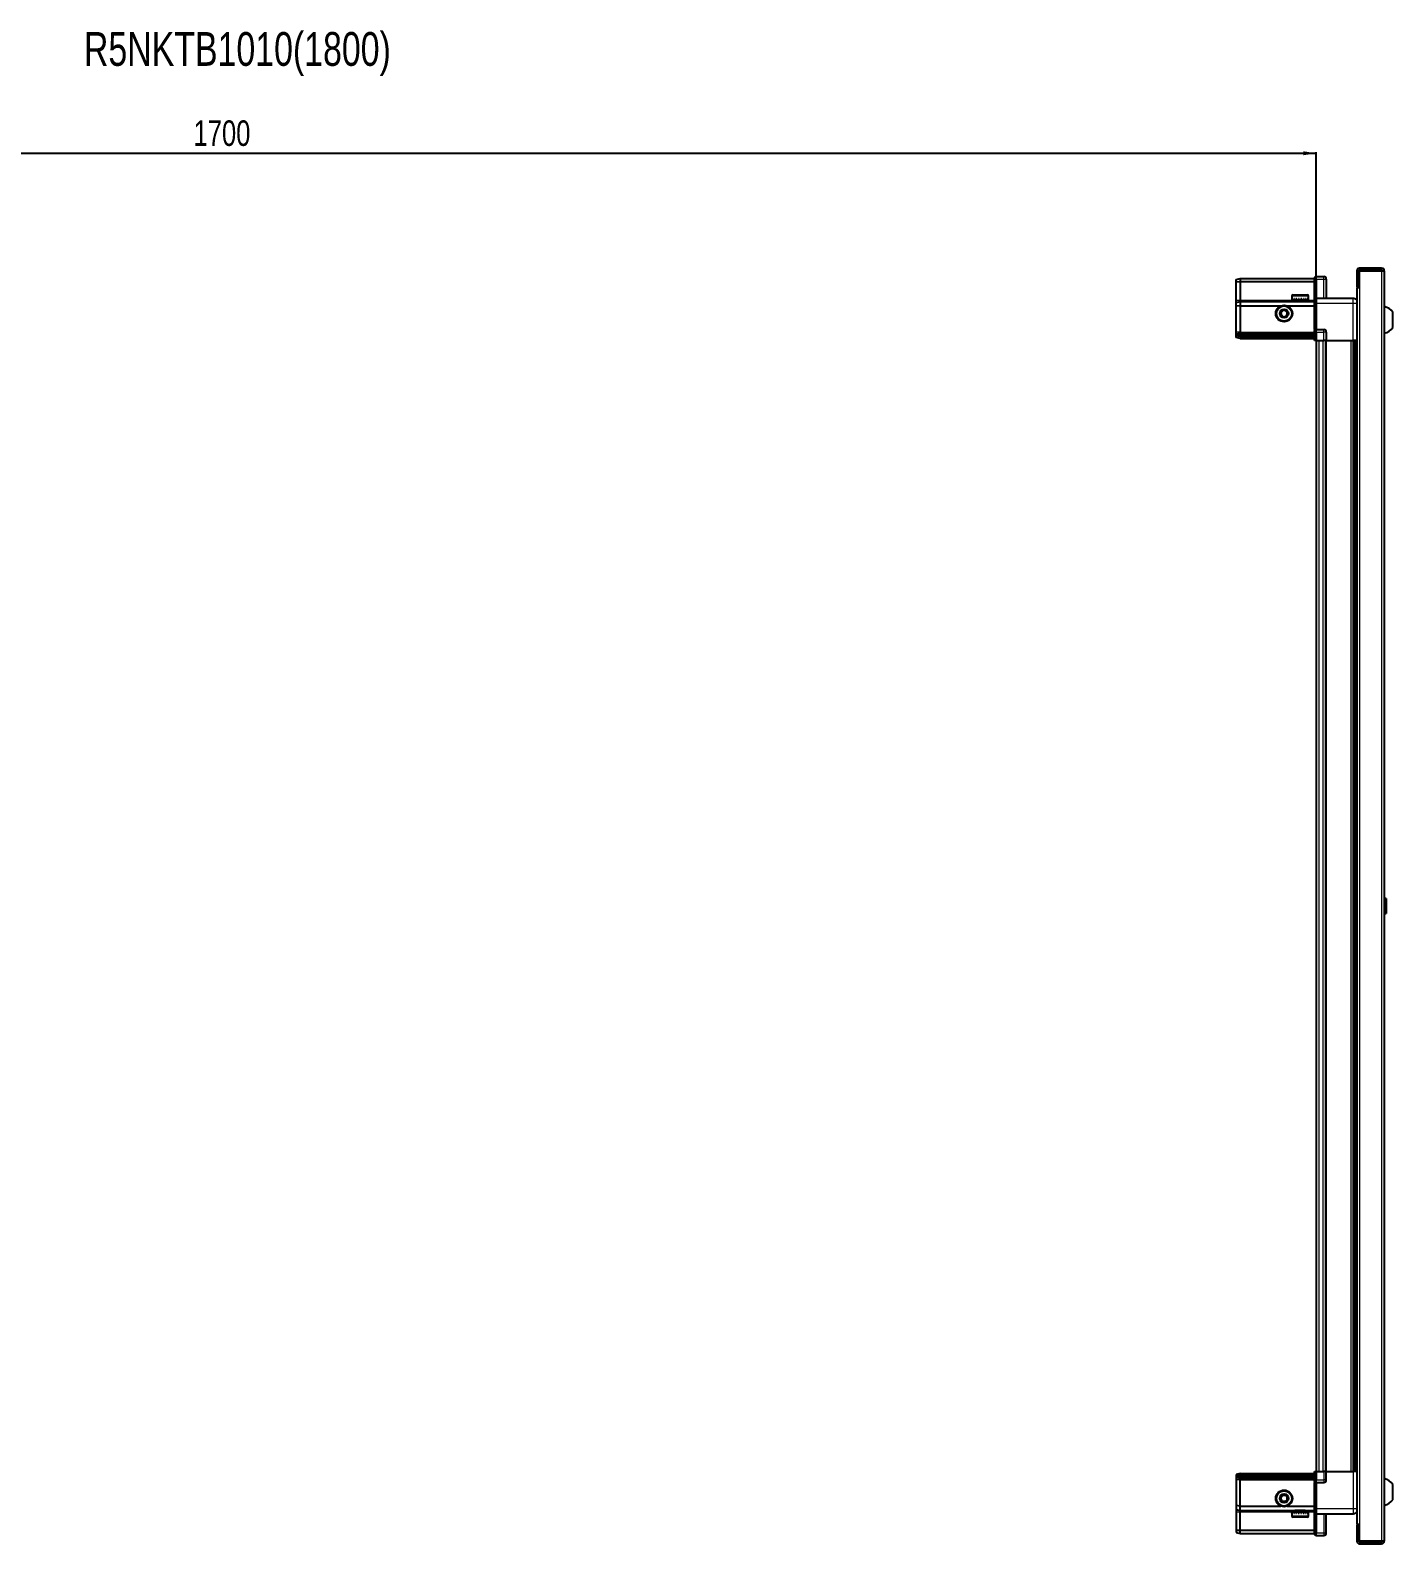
# Model space of a CAD drawing. Header units: millimetres. Extents: x -659 to 3763, y -1810 to 1459.
# Drawn here: x 1464 to 2531, y 274 to 1459 of the extents above; entities that cross this region are included whole.
import ezdxf

# ---------------------------------------------------------------- set-up
doc = ezdxf.new("R2010")
doc.units = ezdxf.units.MM
doc.layers.add('FORMAT', color=7, linetype='Continuous')
doc.styles.add('SLDTEXTSTYLE0', font='TXT', dxfattribs={"width": 0.75})
doc.dimstyles.new('SLDDIMSTYLE0', dxfattribs={"dimtxt": 20, "dimasz": 10, "dimexe": 0, "dimexo": 0.0625, "dimgap": 5, "dimtad": 2, "dimdec": 1, "dimrnd": 1e-09, "dimzin": 12, "dimdsep": 46, "dimtxsty": 'SLDTEXTSTYLE0', "dimsah": 1, "dimcen": 0.09, "dimadec": 0, "dimazin": 3, "dimtfac": 1, "dimtofl": 0, "dimtmove": 0, "dimatfit": 3, "dimfxl": 0, "dimfrac": 2, "dimtolj": 1, "dimtzin": 12, "dimarcsym": 0})

# ---------------------------------------------------------------- blocks, each defined once
blk = doc.blocks.new('_D_6')
at = {"layer": 'FORMAT'}
for p, q in [((771.5, 1216.3), (771.5, 1363.8)), ((2471.5, 1216.3), (2471.5, 1363.8)), ((771.5, 1362.8), (2471.5, 1362.8))]:
    blk.add_line(p, q, dxfattribs=at)
for points in [[(771.5, 1362.8), (781.5, 1361.3), (781.5, 1364.4)], [(2471.5, 1362.8), (2461.5, 1364.4), (2461.5, 1361.3)]]:
    blk.add_solid(points, dxfattribs=at)
at = {"layer": 'FORMAT', "insert": (1592, 1388.6), "char_height": 20, "attachment_point": 1, "style": 'SLDTEXTSTYLE0'}
blk.add_mtext('1700', dxfattribs=at)

msp = doc.modelspace()

# ---------------------------------------------------------------- linework, layer by layer
at = {"color": 7, "linetype": 'Continuous', "lineweight": 25}
for p, q in [((2503.37, 1270.73), (2503.37, 1258.33)), ((2504.87, 1270.73), (2504.87, 1258.33)), ((2505.37, 1257.83), (2505.37, 1270.73)), ((2505.37, 1270.73), (2522.77, 1270.73)), ((2522.77, 1272.83), (2505.47, 1272.83)), ((2522.77, 1271.33), (2505.47, 1271.33)), ((2522.77, 1271.33), (2522.77, 1272.83)), ((2522.77, 1270.73), (2524.87, 1270.73)), ((2524.87, 1270.73), (2524.87, 275.93)), ((2408.87, 1264.03), (2411.87, 1264.83)), ((2408.87, 1262.17), (2408.87, 1264.03)), ((2408.87, 1262.17), (2411.87, 1262.33)), ((2408.87, 1247.83), (2408.87, 1262.17)), ((2411.87, 1264.83), (2411.87, 1262.33)), ((2411.87, 1264.83), (2470.17, 1264.83)), ((2411.87, 1262.33), (2411.87, 1247.83)), ((2411.87, 1262.33), (2470.17, 1262.33)), ((2471.04, 1266.33), (2470.17, 1265.83)), ((2471.04, 1266.33), (2470.17, 1265.83)), ((2470.17, 1265.83), (2470.17, 1264.33)), ((2470.17, 1249.53), (2470.17, 1264.33)), ((2471.37, 1266.33), (2471.04, 1266.33)), ((2471.37, 1266.33), (2471.04, 1266.33)), ((2471.37, 1266.33), (2471.37, 1266.33)), ((2471.37, 1264.33), (2471.37, 1266.33)), ((2471.37, 1266.33), (2477.37, 1266.33)), ((2471.37, 1264.33), (2471.37, 1249.53)), ((2479.37, 1264.33), (2479.37, 1249.33)), ((2503.27, 1257.83), (2503.27, 288.83)), ((2503.27, 1257.83), (2505.37, 1257.83)), ((2503.37, 1258.33), (2504.87, 1258.33)), ((2408.87, 1246.03), (2408.87, 1247.83)), ((2408.87, 1246.03), (2411.87, 1246.83)), ((2408.87, 1243), (2408.87, 1246.03)), ((2411.87, 1247.83), (2411.87, 1246.83)), ((2411.87, 1246.83), (2411.87, 1243.33)), ((2411.87, 1246.83), (2470.17, 1246.83)), ((2452.37, 1251.23), (2452.37, 1248.33)), ((2452.37, 1248.33), (2452.41, 1248.33)), ((2452.53, 1248.83), (2452.41, 1248.83)), ((2452.41, 1248.83), (2452.41, 1248.33)), ((2452.41, 1248.33), (2452.53, 1248.33)), ((2452.53, 1248.83), (2452.53, 1248.33)), ((2452.53, 1248.33), (2452.94, 1248.33)), ((2453.28, 1248.83), (2452.94, 1248.83)), ((2452.94, 1248.83), (2452.94, 1248.33)), ((2452.94, 1248.33), (2453.28, 1248.33)), ((2453.17, 1252.03), (2464.57, 1252.03)), ((2453.28, 1248.83), (2453.28, 1248.33)), ((2453.28, 1248.33), (2454.05, 1248.33)), ((2454.58, 1248.83), (2454.05, 1248.83)), ((2454.05, 1248.83), (2454.05, 1248.33)), ((2454.05, 1248.33), (2454.58, 1248.33)), ((2454.47, 1248.33), (2454.47, 1248.23)), ((2454.47, 1248.23), (2463.27, 1248.23)), ((2454.58, 1248.83), (2454.58, 1248.33)), ((2454.58, 1248.33), (2455.63, 1248.33)), ((2454.87, 1247.83), (2455.56, 1247.35)), ((2454.87, 1247.83), (2462.87, 1247.83)), ((2455.56, 1247.35), (2454.87, 1246.86)), ((2454.87, 1246.86), (2454.87, 1246.83)), ((2454.87, 1246.86), (2462.87, 1246.86)), ((2455.56, 1247.35), (2462.18, 1247.35)), ((2456.3, 1248.83), (2455.63, 1248.83)), ((2455.63, 1248.83), (2455.63, 1248.33)), ((2455.63, 1248.33), (2456.3, 1248.33)), ((2456.3, 1248.83), (2456.3, 1248.33)), ((2456.3, 1248.33), (2457.53, 1248.33)), ((2458.27, 1248.83), (2457.53, 1248.83)), ((2457.53, 1248.83), (2457.53, 1248.33)), ((2457.53, 1248.33), (2457.97, 1248.33)), ((2457.97, 1248.83), (2457.97, 1248.33)), ((2458.27, 1248.83), (2458.27, 1248.33)), ((2458.27, 1248.33), (2459.57, 1248.33)), ((2460.29, 1248.83), (2459.57, 1248.83)), ((2459.57, 1248.83), (2459.57, 1248.33)), ((2459.84, 1248.83), (2459.84, 1248.33)), ((2459.84, 1248.33), (2460.29, 1248.33)), ((2460.29, 1248.83), (2460.29, 1248.33)), ((2460.29, 1248.33), (2461.53, 1248.33)), ((2462.19, 1248.83), (2461.53, 1248.83)), ((2461.53, 1248.83), (2461.53, 1248.33)), ((2461.53, 1248.33), (2462.19, 1248.33)), ((2462.18, 1247.35), (2462.87, 1247.83)), ((2462.87, 1246.86), (2462.18, 1247.35)), ((2462.19, 1248.83), (2462.19, 1248.33)), ((2462.19, 1248.33), (2463.23, 1248.33)), ((2462.87, 1246.83), (2462.87, 1246.86)), ((2463.75, 1248.83), (2463.23, 1248.83)), ((2463.23, 1248.83), (2463.23, 1248.33)), ((2463.23, 1248.33), (2463.75, 1248.33)), ((2463.27, 1248.23), (2463.27, 1248.33)), ((2463.75, 1248.83), (2463.75, 1248.33)), ((2463.75, 1248.33), (2464.51, 1248.33)), ((2464.84, 1248.83), (2464.51, 1248.83)), ((2464.51, 1248.83), (2464.51, 1248.33)), ((2464.51, 1248.33), (2464.84, 1248.33)), ((2464.84, 1248.83), (2464.84, 1248.33)), ((2464.84, 1248.33), (2465.23, 1248.33)), ((2465.34, 1248.83), (2465.23, 1248.83)), ((2465.23, 1248.83), (2465.23, 1248.33)), ((2465.23, 1248.33), (2465.34, 1248.33)), ((2465.34, 1248.83), (2465.34, 1248.33)), ((2465.34, 1248.33), (2465.37, 1248.33)), ((2465.37, 1248.33), (2465.37, 1251.23)), ((2470.17, 1249.33), (2470.17, 1249.53)), ((2471.37, 1249.33), (2470.17, 1249.33)), ((2470.17, 1245.33), (2470.17, 1249.33)), ((2470.17, 1225.03), (2470.17, 1245.33)), ((2471.37, 1249.53), (2471.37, 1249.33)), ((2471.37, 1249.33), (2471.37, 1245.33)), ((2471.37, 1249.33), (2500.37, 1249.33)), ((2471.37, 1245.33), (2471.37, 1225.03)), ((2411.87, 1243.33), (2408.87, 1243)), ((2408.87, 1222.83), (2408.87, 1243)), ((2411.87, 1243.33), (2411.87, 1222.83)), ((2411.87, 1243.33), (2443.87, 1243.33)), ((2448.87, 1243.33), (2470.17, 1243.33)), ((2531.47, 1226.33), (2531.47, 1238.33)), ((2408.87, 1221.03), (2408.87, 1222.83)), ((2411.87, 1221.83), (2408.87, 1221.03)), ((2408.87, 1220.29), (2408.87, 1221.03)), ((2411.87, 1222.83), (2411.87, 1221.83)), ((2411.87, 1221.83), (2411.87, 1220.83)), ((2411.87, 1221.83), (2470.17, 1221.83)), ((2470.17, 1224.83), (2470.17, 1225.03)), ((2471.37, 1224.83), (2470.17, 1224.83)), ((2470.17, 1224.83), (2470.17, 1224.15)), ((2470.17, 1216.33), (2470.17, 1224.15)), ((2471.04, 1222.83), (2471.04, 1216.33)), ((2471.37, 1225.03), (2471.37, 1224.83)), ((2471.37, 1222.83), (2471.37, 1224.83)), ((2471.37, 1224.83), (2477.37, 1224.83)), ((2471.37, 1222.83), (2471.37, 1224.83)), ((2471.37, 1222.83), (2471.37, 1216.33)), ((2479.37, 1222.83), (2479.37, 1216.33)), ((2411.87, 1220.83), (2408.87, 1220.29)), ((2408.87, 1219.78), (2408.87, 1220.29)), ((2411.87, 1219.33), (2408.87, 1219.78)), ((2408.87, 1218.63), (2408.87, 1219.78)), ((2411.87, 1217.83), (2408.87, 1218.63)), ((2411.87, 1220.83), (2411.87, 1219.33)), ((2411.87, 1220.83), (2470.17, 1220.83)), ((2411.87, 1219.33), (2470.17, 1219.33)), ((2411.87, 1219.33), (2411.87, 1217.83)), ((2411.87, 1217.83), (2470.17, 1217.83)), ((2471.04, 1216.33), (2470.17, 1216.33)), ((2471.37, 1216.33), (2471.04, 1216.33)), ((2471.37, 1216.33), (2477.37, 1216.33)), ((2471.52, 1216.33), (2471.52, 330.33)), ((2479.37, 1216.33), (2477.37, 1216.33)), ((2478.72, 1216.33), (2478.72, 330.33)), ((2479.37, 1216.33), (2500.37, 1216.33)), ((2501.4, 330.33), (2501.4, 1216.33)), ((2501.43, 330.33), (2501.43, 1216.33)), ((2503.22, 1216.33), (2503.22, 330.33)), ((2525.86, 779.11), (2524.87, 778.13)), ((2526.37, 779.11), (2525.86, 779.11)), ((2525.86, 779.11), (2525.86, 767.54)), ((2526.37, 779.11), (2526.37, 767.54)), ((2524.87, 768.53), (2525.86, 767.54)), ((2525.86, 767.54), (2526.37, 767.54)), ((2411.87, 328.83), (2408.87, 328.03)), ((2408.87, 328.03), (2408.87, 326.87)), ((2411.87, 327.33), (2408.87, 326.87)), ((2408.87, 326.87), (2408.87, 326.37)), ((2411.87, 325.83), (2408.87, 326.37)), ((2408.87, 326.37), (2408.87, 325.63)), ((2411.87, 324.83), (2408.87, 325.63)), ((2408.87, 325.63), (2408.87, 323.83)), ((2408.87, 323.83), (2408.87, 303.66)), ((2411.87, 327.33), (2411.87, 328.83)), ((2411.87, 328.83), (2470.17, 328.83)), ((2411.87, 325.83), (2411.87, 327.33)), ((2411.87, 327.33), (2470.17, 327.33)), ((2411.87, 324.83), (2411.87, 325.83)), ((2411.87, 325.83), (2470.17, 325.83)), ((2411.87, 324.83), (2470.17, 324.83)), ((2411.87, 323.83), (2411.87, 324.83)), ((2411.87, 303.33), (2411.87, 323.83)), ((2470.17, 322.51), (2470.17, 330.33)), ((2470.17, 330.33), (2471.04, 330.33)), ((2470.17, 322.51), (2470.17, 321.83)), ((2471.37, 321.83), (2470.17, 321.83)), ((2470.17, 321.63), (2470.17, 321.83)), ((2470.17, 301.33), (2470.17, 321.63)), ((2471.04, 330.33), (2471.04, 330.33)), ((2471.04, 330.33), (2471.04, 323.83)), ((2471.37, 330.33), (2471.04, 330.33)), ((2471.37, 330.33), (2471.37, 330.33)), ((2471.37, 330.33), (2471.37, 323.83)), ((2471.37, 330.33), (2477.37, 330.33)), ((2471.37, 330.33), (2471.37, 323.83)), ((2471.37, 321.83), (2471.37, 323.83)), ((2471.37, 321.83), (2471.37, 321.63)), ((2471.37, 321.83), (2477.37, 321.83)), ((2471.37, 321.63), (2471.37, 301.33)), ((2479.37, 330.33), (2477.37, 330.33)), ((2479.37, 323.83), (2479.37, 330.33)), ((2479.37, 330.33), (2500.37, 330.33)), ((2531.47, 308.33), (2531.47, 320.33)), ((2411.87, 303.33), (2408.87, 303.66)), ((2408.87, 303.66), (2408.87, 300.63)), ((2408.87, 300.63), (2411.87, 299.83)), ((2408.87, 300.63), (2408.87, 298.83)), ((2408.87, 298.83), (2408.87, 284.48)), ((2411.87, 303.33), (2443.87, 303.33)), ((2411.87, 299.83), (2411.87, 303.33)), ((2411.87, 299.83), (2470.17, 299.83)), ((2411.87, 298.83), (2411.87, 299.83)), ((2411.87, 284.33), (2411.87, 298.83)), ((2448.87, 303.33), (2470.17, 303.33)), ((2452.37, 298.33), (2452.37, 295.43)), ((2452.39, 298.33), (2452.37, 298.33)), ((2452.39, 297.83), (2452.39, 298.33)), ((2452.49, 298.33), (2452.39, 298.33)), ((2452.39, 297.83), (2452.49, 297.83)), ((2452.49, 297.83), (2452.49, 298.33)), ((2452.86, 298.33), (2452.49, 298.33)), ((2452.86, 297.83), (2452.86, 298.33)), ((2453.18, 298.33), (2452.86, 298.33)), ((2452.86, 297.83), (2453.18, 297.83)), ((2453.18, 297.83), (2453.18, 298.33)), ((2453.92, 298.33), (2453.18, 298.33)), ((2453.92, 297.83), (2453.92, 298.33)), ((2454.43, 298.33), (2453.92, 298.33)), ((2453.92, 297.83), (2454.43, 297.83)), ((2454.43, 297.83), (2454.43, 298.33)), ((2455.46, 298.33), (2454.43, 298.33)), ((2454.47, 298.43), (2454.47, 298.33)), ((2463.27, 298.43), (2454.47, 298.43)), ((2454.87, 299.83), (2454.87, 299.8)), ((2454.87, 299.8), (2455.56, 299.31)), ((2462.87, 299.8), (2454.87, 299.8)), ((2455.56, 299.31), (2454.87, 298.83)), ((2462.87, 298.83), (2454.87, 298.83)), ((2455.46, 297.83), (2455.46, 298.33)), ((2456.11, 298.33), (2455.46, 298.33)), ((2455.46, 297.83), (2456.11, 297.83)), ((2462.18, 299.31), (2455.56, 299.31)), ((2456.11, 297.83), (2456.11, 298.33)), ((2457.34, 298.33), (2456.11, 298.33)), ((2457.34, 297.83), (2457.34, 298.33)), ((2457.83, 298.33), (2457.34, 298.33)), ((2457.34, 297.83), (2458.07, 297.83)), ((2457.83, 297.83), (2457.83, 298.33)), ((2458.07, 297.83), (2458.07, 298.33)), ((2459.37, 298.33), (2458.07, 298.33)), ((2459.37, 297.83), (2459.37, 298.33)), ((2459.37, 297.83), (2460.1, 297.83)), ((2459.7, 297.83), (2459.7, 298.33)), ((2460.1, 298.33), (2459.7, 298.33)), ((2460.1, 297.83), (2460.1, 298.33)), ((2461.34, 298.33), (2460.1, 298.33)), ((2461.34, 297.83), (2461.34, 298.33)), ((2462.01, 298.33), (2461.34, 298.33)), ((2461.34, 297.83), (2462.01, 297.83)), ((2462.01, 297.83), (2462.01, 298.33)), ((2463.08, 298.33), (2462.01, 298.33)), ((2462.18, 299.31), (2462.87, 299.8)), ((2462.87, 298.83), (2462.18, 299.31)), ((2462.87, 299.8), (2462.87, 299.83)), ((2463.08, 297.83), (2463.08, 298.33)), ((2463.62, 298.33), (2463.08, 298.33)), ((2463.08, 297.83), (2463.62, 297.83)), ((2463.27, 298.33), (2463.27, 298.43)), ((2463.62, 297.83), (2463.62, 298.33)), ((2464.41, 298.33), (2463.62, 298.33)), ((2464.41, 297.83), (2464.41, 298.33)), ((2464.76, 298.33), (2464.41, 298.33)), ((2464.41, 297.83), (2464.76, 297.83)), ((2464.76, 297.83), (2464.76, 298.33)), ((2465.19, 298.33), (2464.76, 298.33)), ((2465.19, 297.83), (2465.19, 298.33)), ((2465.32, 298.33), (2465.19, 298.33)), ((2465.19, 297.83), (2465.32, 297.83)), ((2465.32, 297.83), (2465.32, 298.33)), ((2465.37, 298.33), (2465.32, 298.33)), ((2465.37, 295.43), (2465.37, 298.33)), ((2470.17, 297.33), (2470.17, 301.33)), ((2471.37, 297.33), (2470.17, 297.33)), ((2470.17, 297.13), (2470.17, 297.33)), ((2470.17, 282.33), (2470.17, 297.13)), ((2471.37, 301.33), (2471.37, 297.33)), ((2471.37, 297.33), (2471.37, 297.13)), ((2471.37, 297.33), (2500.37, 297.33)), ((2471.37, 297.13), (2471.37, 282.33)), ((2471.37, 297.13), (2471.37, 282.33)), ((2479.37, 282.33), (2479.37, 297.33)), ((2408.87, 284.48), (2411.87, 284.33)), ((2408.87, 284.48), (2408.87, 282.63)), ((2464.57, 294.63), (2453.17, 294.63)), ((2505.37, 288.83), (2503.27, 288.83)), ((2503.37, 288.33), (2504.87, 288.33)), ((2503.37, 288.33), (2503.37, 275.93)), ((2504.87, 288.33), (2504.87, 275.93)), ((2505.37, 275.93), (2505.37, 288.83)), ((2408.87, 282.63), (2411.87, 281.83)), ((2411.87, 284.33), (2470.17, 284.33)), ((2411.87, 281.83), (2411.87, 284.33)), ((2411.87, 281.83), (2470.17, 281.83)), ((2470.17, 282.33), (2470.17, 280.83)), ((2470.17, 280.83), (2471.04, 280.33)), ((2471.37, 280.33), (2471.04, 280.33)), ((2471.37, 280.33), (2471.37, 282.33)), ((2471.37, 280.33), (2477.37, 280.33)), ((2522.77, 275.93), (2505.37, 275.93)), ((2505.47, 275.33), (2522.77, 275.33)), ((2505.47, 273.83), (2522.77, 273.83)), ((2524.87, 275.93), (2522.77, 275.93)), ((2522.77, 275.33), (2522.77, 273.83))]:
    msp.add_line(p, q, dxfattribs=at)
at = {"color": 8, "linetype": 'Continuous', "lineweight": 18}
for p, q in [((2504.87, 1270.73), (2503.37, 1270.73)), ((2505.47, 1271.33), (2505.47, 1272.83)), ((2522.77, 1270.73), (2522.77, 275.93)), ((2471.37, 1264.33), (2470.17, 1264.33)), ((2471.37, 1264.33), (2477.37, 1264.33)), ((2477.37, 1264.33), (2477.37, 1266.33)), ((2477.37, 1249.33), (2477.37, 1264.33)), ((2477.37, 1264.33), (2479.37, 1264.33)), ((2505.37, 1257.83), (2505.37, 288.83)), ((2408.87, 1247.83), (2411.87, 1247.83)), ((2411.87, 1247.83), (2454.87, 1247.83)), ((2452.37, 1251.23), (2465.37, 1251.23)), ((2462.87, 1247.83), (2470.17, 1247.83)), ((2470.17, 1249.53), (2471.37, 1249.53)), ((2471.37, 1245.33), (2470.17, 1245.33)), ((2471.37, 1245.33), (2500.37, 1245.33)), ((2500.37, 1216.33), (2500.37, 1245.33)), ((2411.87, 1222.83), (2408.87, 1222.83)), ((2411.87, 1222.83), (2470.17, 1222.83)), ((2470.17, 1225.03), (2471.37, 1225.03)), ((2471.37, 1222.83), (2471.04, 1222.83)), ((2471.37, 1222.83), (2477.37, 1222.83)), ((2477.37, 1222.83), (2477.37, 1224.83)), ((2477.37, 1216.33), (2477.37, 1222.83)), ((2479.37, 1222.83), (2477.37, 1222.83)), ((2473.52, 1216.33), (2473.52, 330.33)), ((2476.72, 1216.33), (2476.72, 330.33)), ((2479.37, 1216.33), (2479.37, 330.33)), ((2498.78, 330.33), (2498.78, 1216.33)), ((2500.19, 1216.33), (2500.19, 330.33)), ((2502.64, 330.33), (2502.64, 1216.33)), ((2411.87, 323.83), (2408.87, 323.83)), ((2411.87, 323.83), (2470.17, 323.83)), ((2471.37, 321.63), (2470.17, 321.63)), ((2471.37, 330.33), (2471.04, 330.33)), ((2471.37, 323.83), (2471.04, 323.83)), ((2471.37, 323.83), (2477.37, 323.83)), ((2477.37, 330.33), (2477.37, 323.83)), ((2477.37, 323.83), (2477.37, 321.83)), ((2479.37, 323.83), (2477.37, 323.83)), ((2500.37, 330.33), (2500.37, 301.33)), ((2408.87, 298.83), (2411.87, 298.83)), ((2411.87, 298.83), (2454.87, 298.83)), ((2462.87, 298.83), (2470.17, 298.83)), ((2471.37, 301.33), (2470.17, 301.33)), ((2471.37, 297.13), (2470.17, 297.13)), ((2471.37, 301.33), (2500.37, 301.33)), ((2477.37, 297.33), (2477.37, 282.33)), ((2465.37, 295.43), (2452.37, 295.43)), ((2471.37, 282.33), (2470.17, 282.33)), ((2471.37, 282.33), (2477.37, 282.33)), ((2477.37, 282.33), (2479.37, 282.33)), ((2477.37, 282.33), (2477.37, 280.33)), ((2504.87, 275.93), (2503.37, 275.93)), ((2505.47, 275.33), (2505.47, 273.83))]:
    msp.add_line(p, q, dxfattribs=at)
at = {"color": 7, "linetype": 'Continuous', "lineweight": 25}
for centre, radius in [((2446.37, 1237.33), 6.5), ((2446.37, 1237.33), 3.46), ((2446.37, 309.33), 6.5), ((2446.37, 309.33), 3.46)]:
    msp.add_circle(centre, radius, dxfattribs=at)
at = {"color": 8, "linetype": 'Continuous', "lineweight": 18}
for centre in [(2446.37, 1237.33), (2446.37, 309.33)]:
    msp.add_circle(centre, 5.7, dxfattribs=at)
at = {"color": 7, "linetype": 'Continuous', "lineweight": 25}
for centre, radius, start, end in [((2505.47, 1270.73), 2.1, 90, 180), ((2505.47, 1270.73), 0.6, 90, 180), ((2522.77, 1270.73), 2.1, 0, 90), ((2522.77, 1270.73), 0.6, 0, 90), ((2477.37, 1264.33), 2, 0, 90), ((2453.17, 1251.23), 0.8, 90, 180), ((2454.47, 1247.83), 0.4, 0, 90), ((2463.27, 1247.83), 0.4, 90, 180), ((2464.57, 1251.23), 0.8, 0, 90), ((2446.37, 1237.33), 2.5, 120.74103, 180.74103), ((2446.37, 1237.33), 2.5, 180.74103, 240.74103), ((2446.37, 1237.33), 2.5, 60.74103, 120.74103), ((2446.37, 1237.33), 2.5, 240.74103, 300.74103), ((2446.37, 1237.33), 2.5, 0.74103, 60.74103), ((2446.37, 1237.33), 2.5, 300.74103, 0.74103), ((2521.85, 1231.31), 11.91, 36.1266, 75.29965), ((2477.37, 1222.83), 2, 0, 90), ((2521.85, 1233.35), 11.91, 284.70035, 323.8734), ((2477.37, 323.83), 2, 270, 0), ((2521.85, 313.31), 11.91, 36.1266, 75.29965), ((2446.37, 309.33), 2.5, 155.91157, 215.91157), ((2446.37, 309.33), 2.5, 95.91157, 155.91157), ((2446.37, 309.33), 2.5, 35.91157, 95.91157), ((2446.37, 309.33), 2.5, 275.91157, 335.91157), ((2446.37, 309.33), 2.5, 335.91157, 35.91157), ((2521.85, 315.35), 11.91, 284.70035, 323.8734), ((2446.37, 309.33), 2.5, 215.91157, 275.91157), ((2454.47, 298.83), 0.4, 270, 0), ((2463.27, 298.83), 0.4, 180, 270), ((2453.17, 295.43), 0.8, 180, 270), ((2464.57, 295.43), 0.8, 270, 0), ((2477.37, 282.33), 2, 270, 0), ((2505.47, 275.93), 2.1, 180, 270), ((2505.47, 275.93), 0.6, 180, 270), ((2522.77, 275.93), 2.1, 270, 0), ((2522.77, 275.93), 0.6, 270, 0)]:
    msp.add_arc(centre, radius, start, end, dxfattribs=at)
for centre, start_param, end_param in [((2467.58, 1222.83), 0, 0.7227342), ((2467.58, 323.83), 5.5604511, 6.2831853)]:
    msp.add_ellipse(centre, major_axis=(3.46, 0), ratio=0.5773503, start_param=start_param, end_param=end_param, dxfattribs=at)
for points, knots in [([(2500.37, 1249.33), (2500.81, 1249.28), (2501.49, 1249.21), (2502.3, 1248.77), (2502.86, 1248.34), (2503.14, 1247.96), (2503.27, 1247.78)], [0, 0, 0, 0, 0.38429816, 0.59117259, 0.8024372, 1, 1, 1, 1]), ([(2443.85, 1238.74), (2444.3, 1239), (2445.13, 1239.5), (2445.95, 1239.99), (2446.34, 1240.22)], [0, 0, 0, 0, 0.5346859, 1, 1, 1, 1]), ([(2443.89, 1235.85), (2443.89, 1235.98), (2443.88, 1236.58), (2443.87, 1237.57), (2443.86, 1238.4), (2443.85, 1238.74)], [0, 0, 0, 0, 0.1331247, 0.6370994, 1, 1, 1, 1]), ([(2446.41, 1234.44), (2445.96, 1234.7), (2445.12, 1235.17), (2444.28, 1235.64), (2443.89, 1235.85)], [0, 0, 0, 0, 0.5346859, 1, 1, 1, 1]), ([(2446.34, 1240.22), (2446.79, 1239.96), (2447.63, 1239.49), (2448.46, 1239.02), (2448.85, 1238.81)], [0, 0, 0, 0, 0.5346859, 1, 1, 1, 1]), ([(2448.89, 1235.92), (2448.45, 1235.66), (2447.62, 1235.16), (2446.79, 1234.67), (2446.41, 1234.44)], [0, 0, 0, 0, 0.5346859, 1, 1, 1, 1]), ([(2448.85, 1238.81), (2448.86, 1238.46), (2448.87, 1237.64), (2448.88, 1236.64), (2448.89, 1236.04), (2448.89, 1235.92)], [0, 0, 0, 0, 0.3629006, 0.8668753, 1, 1, 1, 1]), ([(2503.22, 1216.33), (2503.19, 1216.33), (2502.97, 1216.33), (2502.25, 1216.33), (2501.28, 1216.33), (2500.63, 1216.33), (2500.37, 1216.33)], [0, 0, 0, 0, 0.0717073, 0.4209791, 0.7702508, 1, 1, 1, 1]), ([(2503.22, 330.33), (2503.19, 330.33), (2502.97, 330.33), (2502.25, 330.33), (2501.28, 330.33), (2500.63, 330.33), (2500.37, 330.33)], [0, 0, 0, 0, 0.07170733, 0.42097906, 0.77025079, 1, 1, 1, 1]), ([(2443.5, 309.03), (2443.71, 309.5), (2444.11, 310.38), (2444.5, 311.26), (2444.68, 311.67)], [0, 0, 0, 0, 0.5346859, 1, 1, 1, 1]), ([(2445.19, 306.69), (2444.89, 307.11), (2444.33, 307.89), (2443.76, 308.67), (2443.5, 309.03)], [0, 0, 0, 0, 0.53468586, 1, 1, 1, 1]), ([(2444.68, 311.67), (2445.02, 311.7), (2445.84, 311.79), (2446.83, 311.89), (2447.43, 311.95), (2447.55, 311.96)], [0, 0, 0, 0, 0.3629006, 0.8668753, 1, 1, 1, 1]), ([(2447.55, 311.96), (2447.85, 311.55), (2448.42, 310.77), (2448.98, 309.99), (2449.24, 309.63)], [0, 0, 0, 0, 0.5346859, 1, 1, 1, 1]), ([(2449.24, 309.63), (2449.03, 309.16), (2448.64, 308.28), (2448.25, 307.4), (2448.07, 306.99)], [0, 0, 0, 0, 0.5346859, 1, 1, 1, 1]), ([(2448.07, 306.99), (2447.94, 306.98), (2447.35, 306.92), (2446.36, 306.81), (2445.54, 306.73), (2445.19, 306.69)], [0, 0, 0, 0, 0.1331247, 0.6370994, 1, 1, 1, 1]), ([(2500.37, 297.33), (2500.81, 297.38), (2501.49, 297.45), (2502.3, 297.89), (2502.86, 298.32), (2503.14, 298.7), (2503.27, 298.88)], [0, 0, 0, 0, 0.38429816, 0.59117259, 0.8024372, 1, 1, 1, 1])]:
    msp.add_open_spline(points, degree=3, knots=knots, dxfattribs=at)
at = {"color": 8, "linetype": 'Continuous', "lineweight": 18}
for points in [[(2500.37, 1245.33), (2500.37, 1245.85), (2500.37, 1246.9), (2500.37, 1248.22), (2500.37, 1249.15), (2500.37, 1249.27), (2500.37, 1249.33)], [(2500.37, 301.33), (2500.37, 300.81), (2500.37, 299.76), (2500.37, 298.43), (2500.37, 297.51), (2500.37, 297.39), (2500.37, 297.33)]]:
    msp.add_open_spline(points, degree=3, dxfattribs=at)
for points in [[(2500.37, 1245.33), (2500.81, 1245.33), (2501.49, 1245.33), (2502.3, 1245.33), (2502.86, 1245.33), (2503.14, 1245.33), (2503.27, 1245.33)], [(2500.37, 301.33), (2500.81, 301.33), (2501.49, 301.33), (2502.3, 301.33), (2502.86, 301.33), (2503.14, 301.33), (2503.27, 301.33)]]:
    msp.add_open_spline(points, degree=3, knots=[0, 0, 0, 0, 0.3842982, 0.5911726, 0.8024372, 1, 1, 1, 1], dxfattribs=at)

# ---------------------------------------------------------------- texts
at = {"layer": 'FORMAT', "insert": (1506.18, 1457.77), "char_height": 26.4583, "attachment_point": 1, "style": 'SLDTEXTSTYLE0'}
msp.add_mtext('R5NKTB1010(1800)', dxfattribs=at)

# ---------------------------------------------------------------- dimensions: what is measured, and where the dimension line sits
at = {"layer": 'FORMAT'}
dim = msp.add_linear_dim(base=(2471.52, 1362.83), p1=(771.52, 1216.33), p2=(2471.52, 1216.33), angle=0, dimstyle='SLDDIMSTYLE0', dxfattribs=at)
dim.commit()
dim.dimension.update_dxf_attribs({"geometry": '_D_6', "text_midpoint": (1621.52, 1362.83), "dimtype": 160})

doc.saveas('drawing.dxf')
